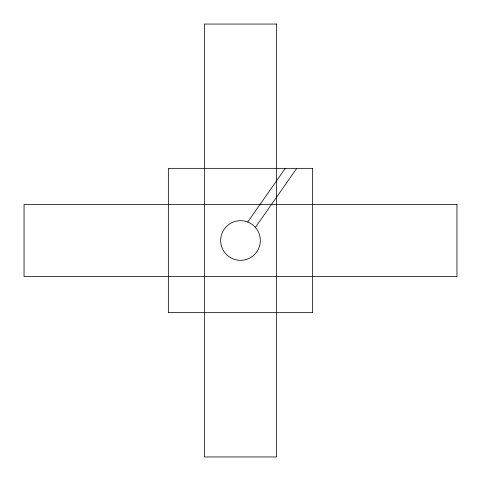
<?xml version="1.0" encoding="UTF-8"?>
<svg xmlns="http://www.w3.org/2000/svg" width="481" height="481" viewBox="0 0 481 481"><rect width="100%" height="100%" fill="white"/><g stroke="black" fill="none" stroke-linecap="round" stroke-linejoin="round"><path stroke-width="0.72" d="M247.715 222.018L285.293 168.35M255.399 227.399L296.747 168.35M276.575 24.05L204.425 24.05L204.425 456.95L276.575 456.95L276.575 24.05M312.65 168.35L168.35 168.35L168.35 312.65L312.65 312.65L312.65 168.35M456.95 204.425L24.05 204.425L24.05 276.575L456.95 276.575L456.95 204.425M230.579 257.684A19.841 19.841 0 0 0 260.341 240.5A19.841 19.841 0 0 0 230.579 223.316A19.841 19.841 0 0 0 230.579 257.684"/></g></svg>
